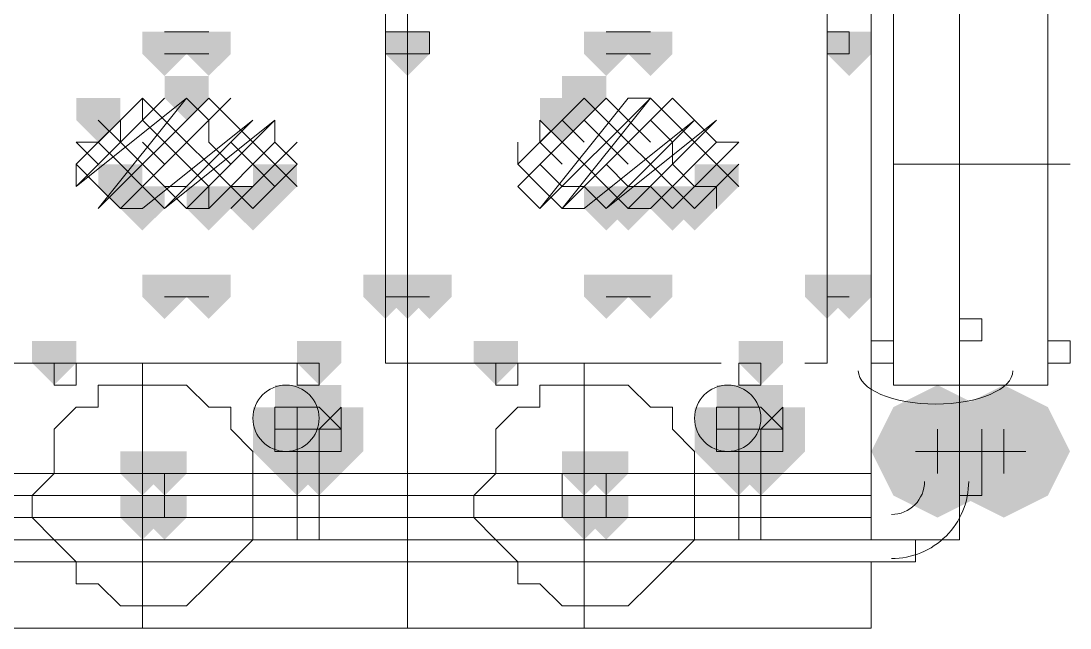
# Model space of a CAD drawing. Header units: millimetres. Extents: x 2315 to 4619, y 1334 to 1897.
# Drawn here: x 3738.51 to 3741.412, y 1525.449 to 1527.128 of the extents above; entities that cross this region are included whole.
import ezdxf

# ---------------------------------------------------------------- set-up
doc = ezdxf.new("R2010")
doc.units = ezdxf.units.MM
doc.linetypes.add('PDF_IMPORT', pattern=[1, 0.8, -0.2])
for name, color, linetype in [('PDF_3中心线层', 1, 'Continuous'), ('PDF_4虚线层', 2, 'Continuous'), ('PDF_5剖面线层', 2, 'Continuous'), ('PDF_剖面线层', 4, 'Continuous'), ('PDF_粗实线层', 7, 'Continuous'), ('PDF_细实线层', 7, 'Continuous')]:
    doc.layers.add(name, color=color, linetype=linetype)

msp = doc.modelspace()

# ---------------------------------------------------------------- hatches: boundary and pattern name
at = {"layer": 'PDF_3中心线层', "transparency": 33554559}
for points in [[(3739.5792, 1527.0979), (3739.5181, 1527.0979), (3739.5181, 1527.0368), (3739.5792, 1526.9757), (3739.6402, 1527.0368), (3739.6402, 1527.0979)], [(3739.5792, 1527.0979), (3739.5181, 1527.0979), (3739.5181, 1527.0368), (3739.5792, 1526.9757), (3739.6402, 1527.0368), (3739.6402, 1527.0979)], [(3739.5792, 1526.426), (3739.5181, 1526.426), (3739.5181, 1526.3649), (3739.5792, 1526.3038), (3739.6402, 1526.3649), (3739.6402, 1526.426)], [(3739.5792, 1526.426), (3739.5181, 1526.426), (3739.5181, 1526.3649), (3739.5792, 1526.3038), (3739.6402, 1526.3649), (3739.6402, 1526.426)], [(3739.5792, 1526.426), (3739.5181, 1526.426), (3739.5181, 1526.3649), (3739.5792, 1526.3038), (3739.6402, 1526.3649), (3739.6402, 1526.426)], [(3739.5792, 1526.426), (3739.5181, 1526.426), (3739.5181, 1526.3649), (3739.5792, 1526.3038), (3739.6402, 1526.3649), (3739.6402, 1526.426)], [(3740.8008, 1526.426), (3740.7397, 1526.426), (3740.7397, 1526.3649), (3740.8008, 1526.3038), (3740.8619, 1526.3649), (3740.8619, 1526.426)], [(3740.8008, 1526.426), (3740.7397, 1526.426), (3740.7397, 1526.3649), (3740.8008, 1526.3038), (3740.8619, 1526.3649), (3740.8619, 1526.426)], [(3738.6019, 1526.2428), (3738.5408, 1526.2428), (3738.5408, 1526.1817), (3738.6019, 1526.1206), (3738.6629, 1526.1817), (3738.6629, 1526.2428)], [(3738.6019, 1526.2428), (3738.5408, 1526.2428), (3738.5408, 1526.1817), (3738.6019, 1526.1206), (3738.6629, 1526.1817), (3738.6629, 1526.2428)], [(3738.6019, 1526.2428), (3738.5408, 1526.2428), (3738.5408, 1526.1817), (3738.6019, 1526.1206), (3738.6629, 1526.1817), (3738.6629, 1526.2428)], [(3738.6019, 1526.2428), (3738.5408, 1526.2428), (3738.5408, 1526.1817), (3738.6019, 1526.1206), (3738.6629, 1526.1817), (3738.6629, 1526.2428)], [(3739.3348, 1526.2428), (3739.2738, 1526.2428), (3739.2738, 1526.1817), (3739.3348, 1526.1206), (3739.3959, 1526.1817), (3739.3959, 1526.2428)], [(3739.3348, 1526.2428), (3739.2738, 1526.2428), (3739.2738, 1526.1817), (3739.3348, 1526.1206), (3739.3959, 1526.1817), (3739.3959, 1526.2428)], [(3739.8235, 1526.2428), (3739.7624, 1526.2428), (3739.7624, 1526.1817), (3739.8235, 1526.1206), (3739.8846, 1526.1817), (3739.8846, 1526.2428)], [(3739.8235, 1526.2428), (3739.7624, 1526.2428), (3739.7624, 1526.1817), (3739.8235, 1526.1206), (3739.8846, 1526.1817), (3739.8846, 1526.2428)], [(3739.8235, 1526.2428), (3739.7624, 1526.2428), (3739.7624, 1526.1817), (3739.8235, 1526.1206), (3739.8846, 1526.1817), (3739.8846, 1526.2428)], [(3739.8235, 1526.2428), (3739.7624, 1526.2428), (3739.7624, 1526.1817), (3739.8235, 1526.1206), (3739.8846, 1526.1817), (3739.8846, 1526.2428)], [(3740.5565, 1526.2428), (3740.4954, 1526.2428), (3740.4954, 1526.1817), (3740.5565, 1526.1206), (3740.6175, 1526.1817), (3740.6175, 1526.2428)], [(3740.5565, 1526.2428), (3740.4954, 1526.2428), (3740.4954, 1526.1817), (3740.5565, 1526.1206), (3740.6175, 1526.1817), (3740.6175, 1526.2428)], [(3740.4954, 1525.9984), (3740.4343, 1525.9984), (3740.4343, 1525.9374), (3740.4954, 1525.8763), (3740.5565, 1525.9374), (3740.5565, 1525.9984)]]:
    msp.add_hatch(color=256, dxfattribs=at).paths.add_polyline_path(points)
at = {"layer": 'PDF_4虚线层', "transparency": 33554559}
for points in [[(3739.2738, 1526.0595), (3739.2127, 1526.0595), (3739.2127, 1525.9984), (3739.2738, 1525.9374), (3739.3348, 1525.9984), (3739.3348, 1526.0595)], [(3740.4954, 1526.0595), (3740.4343, 1526.0595), (3740.4343, 1525.9984), (3740.4954, 1525.9374), (3740.5565, 1525.9984), (3740.5565, 1526.0595)]]:
    msp.add_hatch(color=256, dxfattribs=at).paths.add_polyline_path(points)
at = {"layer": 'PDF_5剖面线层', "transparency": 33554559}
for points in [[(3738.9684, 1526.9757), (3738.9073, 1526.9757), (3738.9073, 1526.9147), (3738.9684, 1526.8536), (3739.0294, 1526.9147), (3739.0294, 1526.9757)], [(3740.0678, 1526.9757), (3740.0067, 1526.9757), (3740.0067, 1526.9147), (3740.0678, 1526.8536), (3740.1289, 1526.9147), (3740.1289, 1526.9757)], [(3738.724, 1526.9147), (3738.6629, 1526.9147), (3738.6629, 1526.8536), (3738.724, 1526.7925), (3738.7851, 1526.8536), (3738.7851, 1526.9147)], [(3740.0067, 1526.9147), (3739.9457, 1526.9147), (3739.9457, 1526.8536), (3740.0067, 1526.7925), (3740.0678, 1526.8536), (3740.0678, 1526.9147)], [(3738.7851, 1526.7314), (3738.724, 1526.7314), (3738.724, 1526.6703), (3738.7851, 1526.6092), (3738.8462, 1526.6703), (3738.8462, 1526.7314)], [(3739.2127, 1526.7314), (3739.1516, 1526.7314), (3739.1516, 1526.6703), (3739.2127, 1526.6092), (3739.2738, 1526.6703), (3739.2738, 1526.7314)], [(3740.4343, 1526.7314), (3740.3732, 1526.7314), (3740.3732, 1526.6703), (3740.4343, 1526.6092), (3740.4954, 1526.6703), (3740.4954, 1526.7314)], [(3738.8462, 1526.6703), (3738.7851, 1526.6703), (3738.7851, 1526.6092), (3738.8462, 1526.5482), (3738.9073, 1526.6092), (3738.9073, 1526.6703)], [(3739.0294, 1526.6703), (3738.9684, 1526.6703), (3738.9684, 1526.6092), (3739.0294, 1526.5482), (3739.0905, 1526.6092), (3739.0905, 1526.6703)], [(3739.1516, 1526.6703), (3739.0905, 1526.6703), (3739.0905, 1526.6092), (3739.1516, 1526.5482), (3739.2127, 1526.6092), (3739.2127, 1526.6703)], [(3740.1289, 1526.6703), (3740.0678, 1526.6703), (3740.0678, 1526.6092), (3740.1289, 1526.5482), (3740.19, 1526.6092), (3740.19, 1526.6703)], [(3740.19, 1526.6703), (3740.1289, 1526.6703), (3740.1289, 1526.6092), (3740.19, 1526.5482), (3740.2511, 1526.6092), (3740.2511, 1526.6703)], [(3740.3121, 1526.6703), (3740.2511, 1526.6703), (3740.2511, 1526.6092), (3740.3121, 1526.5482), (3740.3732, 1526.6092), (3740.3732, 1526.6703)], [(3740.3732, 1526.6703), (3740.3121, 1526.6703), (3740.3121, 1526.6092), (3740.3732, 1526.5482), (3740.4343, 1526.6092), (3740.4343, 1526.6703)]]:
    msp.add_hatch(color=256, dxfattribs=at).paths.add_polyline_path(points)
at = {"layer": 'PDF_粗实线层', "transparency": 33554559}
for points in [[(3741.0451, 1526.1206), (3740.923, 1526.0595), (3740.8619, 1525.9374), (3740.923, 1525.8152), (3741.0451, 1525.7541), (3741.1673, 1525.8152), (3741.2284, 1525.9374), (3741.1673, 1526.0595)], [(3741.0451, 1526.1206), (3740.923, 1526.0595), (3740.8619, 1525.9374), (3740.923, 1525.8152), (3741.0451, 1525.7541), (3741.1673, 1525.8152), (3741.2284, 1525.9374), (3741.1673, 1526.0595)], [(3741.2284, 1526.1206), (3741.1062, 1526.0595), (3741.0451, 1525.9374), (3741.1062, 1525.8152), (3741.2284, 1525.7541), (3741.3505, 1525.8152), (3741.4116, 1525.9374), (3741.3505, 1526.0595)], [(3741.2284, 1526.1206), (3741.1062, 1526.0595), (3741.0451, 1525.9374), (3741.1062, 1525.8152), (3741.2284, 1525.7541), (3741.3505, 1525.8152), (3741.4116, 1525.9374), (3741.3505, 1526.0595)]]:
    msp.add_hatch(color=256, dxfattribs=at).paths.add_polyline_path(points)
at = {"layer": 'PDF_细实线层', "transparency": 33554559}
for points in [[(3738.9073, 1527.0979), (3738.8462, 1527.0979), (3738.8462, 1527.0368), (3738.9073, 1526.9757), (3738.9684, 1527.0368), (3738.9684, 1527.0979)], [(3739.0294, 1527.0979), (3738.9684, 1527.0979), (3738.9684, 1527.0368), (3739.0294, 1526.9757), (3739.0905, 1527.0368), (3739.0905, 1527.0979)], [(3739.5792, 1527.0979), (3739.5181, 1527.0979), (3739.5181, 1527.0368), (3739.5792, 1526.9757), (3739.6402, 1527.0368), (3739.6402, 1527.0979)], [(3740.1289, 1527.0979), (3740.0678, 1527.0979), (3740.0678, 1527.0368), (3740.1289, 1526.9757), (3740.19, 1527.0368), (3740.19, 1527.0979)], [(3740.2511, 1527.0979), (3740.19, 1527.0979), (3740.19, 1527.0368), (3740.2511, 1526.9757), (3740.3121, 1527.0368), (3740.3121, 1527.0979)], [(3740.8008, 1527.0979), (3740.7397, 1527.0979), (3740.7397, 1527.0368), (3740.8008, 1526.9757), (3740.8619, 1527.0368), (3740.8619, 1527.0979)], [(3740.8008, 1527.0979), (3740.7397, 1527.0979), (3740.7397, 1527.0368), (3740.8008, 1526.9757), (3740.8619, 1527.0368), (3740.8619, 1527.0979)], [(3738.9073, 1526.426), (3738.8462, 1526.426), (3738.8462, 1526.3649), (3738.9073, 1526.3038), (3738.9684, 1526.3649), (3738.9684, 1526.426)], [(3739.0294, 1526.426), (3738.9684, 1526.426), (3738.9684, 1526.3649), (3739.0294, 1526.3038), (3739.0905, 1526.3649), (3739.0905, 1526.426)], [(3739.5181, 1526.426), (3739.457, 1526.426), (3739.457, 1526.3649), (3739.5181, 1526.3038), (3739.5792, 1526.3649), (3739.5792, 1526.426)], [(3739.5181, 1526.426), (3739.457, 1526.426), (3739.457, 1526.3649), (3739.5181, 1526.3038), (3739.5792, 1526.3649), (3739.5792, 1526.426)], [(3739.5792, 1526.426), (3739.5181, 1526.426), (3739.5181, 1526.3649), (3739.5792, 1526.3038), (3739.6402, 1526.3649), (3739.6402, 1526.426)], [(3739.6402, 1526.426), (3739.5792, 1526.426), (3739.5792, 1526.3649), (3739.6402, 1526.3038), (3739.7013, 1526.3649), (3739.7013, 1526.426)], [(3739.6402, 1526.426), (3739.5792, 1526.426), (3739.5792, 1526.3649), (3739.6402, 1526.3038), (3739.7013, 1526.3649), (3739.7013, 1526.426)], [(3740.1289, 1526.426), (3740.0678, 1526.426), (3740.0678, 1526.3649), (3740.1289, 1526.3038), (3740.19, 1526.3649), (3740.19, 1526.426)], [(3740.2511, 1526.426), (3740.19, 1526.426), (3740.19, 1526.3649), (3740.2511, 1526.3038), (3740.3121, 1526.3649), (3740.3121, 1526.426)], [(3740.7397, 1526.426), (3740.6786, 1526.426), (3740.6786, 1526.3649), (3740.7397, 1526.3038), (3740.8008, 1526.3649), (3740.8008, 1526.426)], [(3740.8008, 1526.426), (3740.7397, 1526.426), (3740.7397, 1526.3649), (3740.8008, 1526.3038), (3740.8619, 1526.3649), (3740.8619, 1526.426)], [(3740.8008, 1526.426), (3740.7397, 1526.426), (3740.7397, 1526.3649), (3740.8008, 1526.3038), (3740.8619, 1526.3649), (3740.8619, 1526.426)], [(3738.6019, 1526.2428), (3738.5408, 1526.2428), (3738.5408, 1526.1817), (3738.6019, 1526.1206), (3738.6629, 1526.1817), (3738.6629, 1526.2428)], [(3739.3348, 1526.2428), (3739.2738, 1526.2428), (3739.2738, 1526.1817), (3739.3348, 1526.1206), (3739.3959, 1526.1817), (3739.3959, 1526.2428)], [(3739.8235, 1526.2428), (3739.7624, 1526.2428), (3739.7624, 1526.1817), (3739.8235, 1526.1206), (3739.8846, 1526.1817), (3739.8846, 1526.2428)], [(3740.5565, 1526.2428), (3740.4954, 1526.2428), (3740.4954, 1526.1817), (3740.5565, 1526.1206), (3740.6175, 1526.1817), (3740.6175, 1526.2428)], [(3739.2738, 1526.1206), (3739.2127, 1526.1206), (3739.2127, 1526.0595), (3739.2738, 1525.9984), (3739.3348, 1526.0595), (3739.3348, 1526.1206)], [(3739.2738, 1526.1206), (3739.2127, 1526.1206), (3739.2127, 1526.0595), (3739.2738, 1525.9984), (3739.3348, 1526.0595), (3739.3348, 1526.1206)], [(3739.2738, 1526.1206), (3739.2127, 1526.1206), (3739.2127, 1526.0595), (3739.2738, 1525.9984), (3739.3348, 1526.0595), (3739.3348, 1526.1206)], [(3739.2738, 1526.1206), (3739.2127, 1526.1206), (3739.2127, 1526.0595), (3739.2738, 1525.9984), (3739.3348, 1526.0595), (3739.3348, 1526.1206)], [(3739.3348, 1526.1206), (3739.2738, 1526.1206), (3739.2738, 1526.0595), (3739.3348, 1525.9984), (3739.3959, 1526.0595), (3739.3959, 1526.1206)], [(3740.4954, 1526.1206), (3740.4343, 1526.1206), (3740.4343, 1526.0595), (3740.4954, 1525.9984), (3740.5565, 1526.0595), (3740.5565, 1526.1206)], [(3740.4954, 1526.1206), (3740.4343, 1526.1206), (3740.4343, 1526.0595), (3740.4954, 1525.9984), (3740.5565, 1526.0595), (3740.5565, 1526.1206)], [(3740.4954, 1526.1206), (3740.4343, 1526.1206), (3740.4343, 1526.0595), (3740.4954, 1525.9984), (3740.5565, 1526.0595), (3740.5565, 1526.1206)], [(3740.4954, 1526.1206), (3740.4343, 1526.1206), (3740.4343, 1526.0595), (3740.4954, 1525.9984), (3740.5565, 1526.0595), (3740.5565, 1526.1206)], [(3740.5565, 1526.1206), (3740.4954, 1526.1206), (3740.4954, 1526.0595), (3740.5565, 1525.9984), (3740.6175, 1526.0595), (3740.6175, 1526.1206)], [(3739.2127, 1526.0595), (3739.1516, 1526.0595), (3739.1516, 1525.9984), (3739.2127, 1525.9374), (3739.2738, 1525.9984), (3739.2738, 1526.0595)], [(3739.2127, 1526.0595), (3739.1516, 1526.0595), (3739.1516, 1525.9984), (3739.2127, 1525.9374), (3739.2738, 1525.9984), (3739.2738, 1526.0595)], [(3739.2127, 1526.0595), (3739.1516, 1526.0595), (3739.1516, 1525.9984), (3739.2127, 1525.9374), (3739.2738, 1525.9984), (3739.2738, 1526.0595)], [(3739.2127, 1526.0595), (3739.1516, 1526.0595), (3739.1516, 1525.9984), (3739.2127, 1525.9374), (3739.2738, 1525.9984), (3739.2738, 1526.0595)], [(3739.2127, 1526.0595), (3739.1516, 1526.0595), (3739.1516, 1525.9984), (3739.2127, 1525.9374), (3739.2738, 1525.9984), (3739.2738, 1526.0595)], [(3739.2738, 1526.0595), (3739.2127, 1526.0595), (3739.2127, 1525.9984), (3739.2738, 1525.9374), (3739.3348, 1525.9984), (3739.3348, 1526.0595)], [(3739.2738, 1526.0595), (3739.2127, 1526.0595), (3739.2127, 1525.9984), (3739.2738, 1525.9374), (3739.3348, 1525.9984), (3739.3348, 1526.0595)], [(3739.2738, 1526.0595), (3739.2127, 1526.0595), (3739.2127, 1525.9984), (3739.2738, 1525.9374), (3739.3348, 1525.9984), (3739.3348, 1526.0595)], [(3739.2738, 1526.0595), (3739.2127, 1526.0595), (3739.2127, 1525.9984), (3739.2738, 1525.9374), (3739.3348, 1525.9984), (3739.3348, 1526.0595)], [(3739.3348, 1526.0595), (3739.2738, 1526.0595), (3739.2738, 1525.9984), (3739.3348, 1525.9374), (3739.3959, 1525.9984), (3739.3959, 1526.0595)], [(3739.3348, 1526.0595), (3739.2738, 1526.0595), (3739.2738, 1525.9984), (3739.3348, 1525.9374), (3739.3959, 1525.9984), (3739.3959, 1526.0595)], [(3739.3959, 1526.0595), (3739.3348, 1526.0595), (3739.3348, 1525.9984), (3739.3959, 1525.9374), (3739.457, 1525.9984), (3739.457, 1526.0595)], [(3739.3959, 1526.0595), (3739.3348, 1526.0595), (3739.3348, 1525.9984), (3739.3959, 1525.9374), (3739.457, 1525.9984), (3739.457, 1526.0595)], [(3739.3959, 1526.0595), (3739.3348, 1526.0595), (3739.3348, 1525.9984), (3739.3959, 1525.9374), (3739.457, 1525.9984), (3739.457, 1526.0595)], [(3740.4343, 1526.0595), (3740.3732, 1526.0595), (3740.3732, 1525.9984), (3740.4343, 1525.9374), (3740.4954, 1525.9984), (3740.4954, 1526.0595)], [(3740.4343, 1526.0595), (3740.3732, 1526.0595), (3740.3732, 1525.9984), (3740.4343, 1525.9374), (3740.4954, 1525.9984), (3740.4954, 1526.0595)], [(3740.4343, 1526.0595), (3740.3732, 1526.0595), (3740.3732, 1525.9984), (3740.4343, 1525.9374), (3740.4954, 1525.9984), (3740.4954, 1526.0595)], [(3740.4343, 1526.0595), (3740.3732, 1526.0595), (3740.3732, 1525.9984), (3740.4343, 1525.9374), (3740.4954, 1525.9984), (3740.4954, 1526.0595)], [(3740.4343, 1526.0595), (3740.3732, 1526.0595), (3740.3732, 1525.9984), (3740.4343, 1525.9374), (3740.4954, 1525.9984), (3740.4954, 1526.0595)], [(3740.4954, 1526.0595), (3740.4343, 1526.0595), (3740.4343, 1525.9984), (3740.4954, 1525.9374), (3740.5565, 1525.9984), (3740.5565, 1526.0595)], [(3740.4954, 1526.0595), (3740.4343, 1526.0595), (3740.4343, 1525.9984), (3740.4954, 1525.9374), (3740.5565, 1525.9984), (3740.5565, 1526.0595)], [(3740.4954, 1526.0595), (3740.4343, 1526.0595), (3740.4343, 1525.9984), (3740.4954, 1525.9374), (3740.5565, 1525.9984), (3740.5565, 1526.0595)], [(3740.4954, 1526.0595), (3740.4343, 1526.0595), (3740.4343, 1525.9984), (3740.4954, 1525.9374), (3740.5565, 1525.9984), (3740.5565, 1526.0595)], [(3740.5565, 1526.0595), (3740.4954, 1526.0595), (3740.4954, 1525.9984), (3740.5565, 1525.9374), (3740.6175, 1525.9984), (3740.6175, 1526.0595)], [(3740.5565, 1526.0595), (3740.4954, 1526.0595), (3740.4954, 1525.9984), (3740.5565, 1525.9374), (3740.6175, 1525.9984), (3740.6175, 1526.0595)], [(3740.6175, 1526.0595), (3740.5565, 1526.0595), (3740.5565, 1525.9984), (3740.6175, 1525.9374), (3740.6786, 1525.9984), (3740.6786, 1526.0595)], [(3740.6175, 1526.0595), (3740.5565, 1526.0595), (3740.5565, 1525.9984), (3740.6175, 1525.9374), (3740.6786, 1525.9984), (3740.6786, 1526.0595)], [(3740.6175, 1526.0595), (3740.5565, 1526.0595), (3740.5565, 1525.9984), (3740.6175, 1525.9374), (3740.6786, 1525.9984), (3740.6786, 1526.0595)], [(3739.2127, 1525.9984), (3739.1516, 1525.9984), (3739.1516, 1525.9374), (3739.2127, 1525.8763), (3739.2738, 1525.9374), (3739.2738, 1525.9984)], [(3739.2127, 1525.9984), (3739.1516, 1525.9984), (3739.1516, 1525.9374), (3739.2127, 1525.8763), (3739.2738, 1525.9374), (3739.2738, 1525.9984)], [(3739.2127, 1525.9984), (3739.1516, 1525.9984), (3739.1516, 1525.9374), (3739.2127, 1525.8763), (3739.2738, 1525.9374), (3739.2738, 1525.9984)], [(3739.2127, 1525.9984), (3739.1516, 1525.9984), (3739.1516, 1525.9374), (3739.2127, 1525.8763), (3739.2738, 1525.9374), (3739.2738, 1525.9984)], [(3739.2127, 1525.9984), (3739.1516, 1525.9984), (3739.1516, 1525.9374), (3739.2127, 1525.8763), (3739.2738, 1525.9374), (3739.2738, 1525.9984)], [(3739.2127, 1525.9984), (3739.1516, 1525.9984), (3739.1516, 1525.9374), (3739.2127, 1525.8763), (3739.2738, 1525.9374), (3739.2738, 1525.9984)], [(3739.2127, 1525.9984), (3739.1516, 1525.9984), (3739.1516, 1525.9374), (3739.2127, 1525.8763), (3739.2738, 1525.9374), (3739.2738, 1525.9984)], [(3739.2738, 1525.9984), (3739.2127, 1525.9984), (3739.2127, 1525.9374), (3739.2738, 1525.8763), (3739.3348, 1525.9374), (3739.3348, 1525.9984)], [(3739.2738, 1525.9984), (3739.2127, 1525.9984), (3739.2127, 1525.9374), (3739.2738, 1525.8763), (3739.3348, 1525.9374), (3739.3348, 1525.9984)], [(3739.2738, 1525.9984), (3739.2127, 1525.9984), (3739.2127, 1525.9374), (3739.2738, 1525.8763), (3739.3348, 1525.9374), (3739.3348, 1525.9984)], [(3739.3348, 1525.9984), (3739.2738, 1525.9984), (3739.2738, 1525.9374), (3739.3348, 1525.8763), (3739.3959, 1525.9374), (3739.3959, 1525.9984)], [(3739.3348, 1525.9984), (3739.2738, 1525.9984), (3739.2738, 1525.9374), (3739.3348, 1525.8763), (3739.3959, 1525.9374), (3739.3959, 1525.9984)], [(3739.3959, 1525.9984), (3739.3348, 1525.9984), (3739.3348, 1525.9374), (3739.3959, 1525.8763), (3739.457, 1525.9374), (3739.457, 1525.9984)], [(3739.3959, 1525.9984), (3739.3348, 1525.9984), (3739.3348, 1525.9374), (3739.3959, 1525.8763), (3739.457, 1525.9374), (3739.457, 1525.9984)], [(3739.3959, 1525.9984), (3739.3348, 1525.9984), (3739.3348, 1525.9374), (3739.3959, 1525.8763), (3739.457, 1525.9374), (3739.457, 1525.9984)], [(3739.3959, 1525.9984), (3739.3348, 1525.9984), (3739.3348, 1525.9374), (3739.3959, 1525.8763), (3739.457, 1525.9374), (3739.457, 1525.9984)], [(3740.4343, 1525.9984), (3740.3732, 1525.9984), (3740.3732, 1525.9374), (3740.4343, 1525.8763), (3740.4954, 1525.9374), (3740.4954, 1525.9984)], [(3740.4343, 1525.9984), (3740.3732, 1525.9984), (3740.3732, 1525.9374), (3740.4343, 1525.8763), (3740.4954, 1525.9374), (3740.4954, 1525.9984)], [(3740.4343, 1525.9984), (3740.3732, 1525.9984), (3740.3732, 1525.9374), (3740.4343, 1525.8763), (3740.4954, 1525.9374), (3740.4954, 1525.9984)], [(3740.4343, 1525.9984), (3740.3732, 1525.9984), (3740.3732, 1525.9374), (3740.4343, 1525.8763), (3740.4954, 1525.9374), (3740.4954, 1525.9984)], [(3740.4343, 1525.9984), (3740.3732, 1525.9984), (3740.3732, 1525.9374), (3740.4343, 1525.8763), (3740.4954, 1525.9374), (3740.4954, 1525.9984)], [(3740.4343, 1525.9984), (3740.3732, 1525.9984), (3740.3732, 1525.9374), (3740.4343, 1525.8763), (3740.4954, 1525.9374), (3740.4954, 1525.9984)], [(3740.4343, 1525.9984), (3740.3732, 1525.9984), (3740.3732, 1525.9374), (3740.4343, 1525.8763), (3740.4954, 1525.9374), (3740.4954, 1525.9984)], [(3740.4954, 1525.9984), (3740.4343, 1525.9984), (3740.4343, 1525.9374), (3740.4954, 1525.8763), (3740.5565, 1525.9374), (3740.5565, 1525.9984)], [(3740.4954, 1525.9984), (3740.4343, 1525.9984), (3740.4343, 1525.9374), (3740.4954, 1525.8763), (3740.5565, 1525.9374), (3740.5565, 1525.9984)], [(3740.4954, 1525.9984), (3740.4343, 1525.9984), (3740.4343, 1525.9374), (3740.4954, 1525.8763), (3740.5565, 1525.9374), (3740.5565, 1525.9984)], [(3740.5565, 1525.9984), (3740.4954, 1525.9984), (3740.4954, 1525.9374), (3740.5565, 1525.8763), (3740.6175, 1525.9374), (3740.6175, 1525.9984)], [(3740.5565, 1525.9984), (3740.4954, 1525.9984), (3740.4954, 1525.9374), (3740.5565, 1525.8763), (3740.6175, 1525.9374), (3740.6175, 1525.9984)], [(3740.6175, 1525.9984), (3740.5565, 1525.9984), (3740.5565, 1525.9374), (3740.6175, 1525.8763), (3740.6786, 1525.9374), (3740.6786, 1525.9984)], [(3740.6175, 1525.9984), (3740.5565, 1525.9984), (3740.5565, 1525.9374), (3740.6175, 1525.8763), (3740.6786, 1525.9374), (3740.6786, 1525.9984)], [(3740.6175, 1525.9984), (3740.5565, 1525.9984), (3740.5565, 1525.9374), (3740.6175, 1525.8763), (3740.6786, 1525.9374), (3740.6786, 1525.9984)], [(3740.6175, 1525.9984), (3740.5565, 1525.9984), (3740.5565, 1525.9374), (3740.6175, 1525.8763), (3740.6786, 1525.9374), (3740.6786, 1525.9984)], [(3740.984, 1525.9984), (3740.923, 1525.9984), (3740.923, 1525.9374), (3740.984, 1525.8763), (3741.0451, 1525.9374), (3741.0451, 1525.9984)], [(3740.984, 1525.9984), (3740.923, 1525.9984), (3740.923, 1525.9374), (3740.984, 1525.8763), (3741.0451, 1525.9374), (3741.0451, 1525.9984)], [(3741.2894, 1525.9984), (3741.2284, 1525.9984), (3741.2284, 1525.9374), (3741.2894, 1525.8763), (3741.3505, 1525.9374), (3741.3505, 1525.9984)], [(3741.2894, 1525.9984), (3741.2284, 1525.9984), (3741.2284, 1525.9374), (3741.2894, 1525.8763), (3741.3505, 1525.9374), (3741.3505, 1525.9984)], [(3738.8462, 1525.9374), (3738.7851, 1525.9374), (3738.7851, 1525.8763), (3738.8462, 1525.8152), (3738.9073, 1525.8763), (3738.9073, 1525.9374)], [(3738.9073, 1525.9374), (3738.8462, 1525.9374), (3738.8462, 1525.8763), (3738.9073, 1525.8152), (3738.9684, 1525.8763), (3738.9684, 1525.9374)], [(3739.2738, 1525.9374), (3739.2127, 1525.9374), (3739.2127, 1525.8763), (3739.2738, 1525.8152), (3739.3348, 1525.8763), (3739.3348, 1525.9374)], [(3739.2738, 1525.9374), (3739.2127, 1525.9374), (3739.2127, 1525.8763), (3739.2738, 1525.8152), (3739.3348, 1525.8763), (3739.3348, 1525.9374)], [(3739.2738, 1525.9374), (3739.2127, 1525.9374), (3739.2127, 1525.8763), (3739.2738, 1525.8152), (3739.3348, 1525.8763), (3739.3348, 1525.9374)], [(3739.3348, 1525.9374), (3739.2738, 1525.9374), (3739.2738, 1525.8763), (3739.3348, 1525.8152), (3739.3959, 1525.8763), (3739.3959, 1525.9374)], [(3740.0678, 1525.9374), (3740.0067, 1525.9374), (3740.0067, 1525.8763), (3740.0678, 1525.8152), (3740.1289, 1525.8763), (3740.1289, 1525.9374)], [(3740.1289, 1525.9374), (3740.0678, 1525.9374), (3740.0678, 1525.8763), (3740.1289, 1525.8152), (3740.19, 1525.8763), (3740.19, 1525.9374)], [(3740.4954, 1525.9374), (3740.4343, 1525.9374), (3740.4343, 1525.8763), (3740.4954, 1525.8152), (3740.5565, 1525.8763), (3740.5565, 1525.9374)], [(3740.4954, 1525.9374), (3740.4343, 1525.9374), (3740.4343, 1525.8763), (3740.4954, 1525.8152), (3740.5565, 1525.8763), (3740.5565, 1525.9374)], [(3740.4954, 1525.9374), (3740.4343, 1525.9374), (3740.4343, 1525.8763), (3740.4954, 1525.8152), (3740.5565, 1525.8763), (3740.5565, 1525.9374)], [(3740.5565, 1525.9374), (3740.4954, 1525.9374), (3740.4954, 1525.8763), (3740.5565, 1525.8152), (3740.6175, 1525.8763), (3740.6175, 1525.9374)], [(3738.8462, 1525.8152), (3738.7851, 1525.8152), (3738.7851, 1525.7541), (3738.8462, 1525.693), (3738.9073, 1525.7541), (3738.9073, 1525.8152)], [(3738.9073, 1525.8152), (3738.8462, 1525.8152), (3738.8462, 1525.7541), (3738.9073, 1525.693), (3738.9684, 1525.7541), (3738.9684, 1525.8152)], [(3740.0678, 1525.8152), (3740.0067, 1525.8152), (3740.0067, 1525.7541), (3740.0678, 1525.693), (3740.1289, 1525.7541), (3740.1289, 1525.8152)], [(3740.1289, 1525.8152), (3740.0678, 1525.8152), (3740.0678, 1525.7541), (3740.1289, 1525.693), (3740.19, 1525.7541), (3740.19, 1525.8152)]]:
    msp.add_hatch(color=256, dxfattribs=at).paths.add_polyline_path(points)

# ---------------------------------------------------------------- linework, layer by layer
at = {"layer": 'PDF_3中心线层', "lineweight": 18}
for points in [[(3741.1062, 1527.4033), (3741.1062, 1525.8763)], [(3740.923, 1526.7314), (3741.4116, 1526.7314)], [(3741.1673, 1526.3038), (3741.1062, 1526.3038)], [(3738.8462, 1526.1817), (3738.8462, 1525.4487)], [(3740.0678, 1526.1817), (3740.0678, 1525.4487)], [(3739.2738, 1526.0595), (3739.2738, 1525.693)], [(3740.4954, 1526.0595), (3740.4954, 1525.693)], [(3739.3959, 1525.9984), (3739.2127, 1525.9984)], [(3740.6175, 1525.9984), (3740.4343, 1525.9984)], [(3741.0451, 1525.8763), (3741.0451, 1525.9984)], [(3741.2284, 1525.8763), (3741.2284, 1525.9984)], [(3739.3348, 1525.9374), (3739.2738, 1525.9374)], [(3741.1062, 1525.9374), (3741.1062, 1525.8152), (3741.1062, 1525.9374)], [(3732.9213, 1525.693), (3740.984, 1525.693), (3741.0451, 1525.693), (3741.1062, 1525.693), (3741.1062, 1525.7541), (3741.1062, 1525.8152)], [(3738.5408, 1525.8152), (3739.2127, 1525.8152)], [(3739.7624, 1525.8152), (3740.4343, 1525.8152)]]:
    msp.add_lwpolyline(points, dxfattribs=at)
for points in [[(3739.5792, 1527.0979), (3739.5792, 1527.0368)], [(3740.8008, 1527.0979), (3740.8008, 1527.0368), (3740.7397, 1527.0368), (3740.8008, 1527.0368)], [(3740.8008, 1527.0979), (3740.8008, 1527.0368), (3740.7397, 1527.0368), (3740.8008, 1527.0368)], [(3740.8008, 1526.3649), (3740.7397, 1526.3649)], [(3739.2738, 1526.1817), (3739.3348, 1526.1817)], [(3740.4954, 1526.1817), (3740.5565, 1526.1817)], [(3739.2738, 1526.0595), (3739.2127, 1526.0595), (3739.2127, 1525.9984), (3739.2127, 1525.9374), (3739.2738, 1525.9374), (3739.2738, 1525.8763), (3739.3348, 1525.8763), (3739.3348, 1525.9374), (3739.3959, 1525.9374), (3739.3959, 1525.9984), (3739.3348, 1526.0595)], [(3740.4954, 1526.0595), (3740.4343, 1526.0595), (3740.4343, 1525.9984), (3740.4343, 1525.9374), (3740.4954, 1525.9374), (3740.4954, 1525.8763), (3740.5565, 1525.8763), (3740.5565, 1525.9374), (3740.6175, 1525.9374), (3740.6175, 1525.9984), (3740.5565, 1526.0595)], [(3738.8462, 1525.8763), (3738.9073, 1525.8763), (3738.9073, 1525.7541), (3738.8462, 1525.7541)], [(3740.0678, 1525.8763), (3740.1289, 1525.8763), (3740.1289, 1525.7541), (3740.0678, 1525.7541)]]:
    msp.add_lwpolyline(points, close=True, dxfattribs=at)
at = {"layer": 'PDF_4虚线层', "lineweight": 18}
for points in [[(3739.5792, 1528.4417), (3739.5792, 1525.4487)], [(3732.1884, 1525.8763), (3740.8619, 1525.8763)], [(3732.1884, 1525.8152), (3740.8619, 1525.8152)]]:
    msp.add_lwpolyline(points, dxfattribs=at)
for points in [[(3738.8462, 1526.1206), (3738.7851, 1526.1206), (3738.724, 1526.1206), (3738.724, 1526.0595), (3738.6629, 1526.0595), (3738.6019, 1525.9984), (3738.6019, 1525.9374), (3738.6019, 1525.8763), (3738.5408, 1525.8152), (3738.5408, 1525.7541), (3738.6019, 1525.693), (3738.6629, 1525.6319), (3738.6629, 1525.5709), (3738.724, 1525.5709), (3738.7851, 1525.5098), (3738.8462, 1525.5098), (3738.9073, 1525.5098), (3738.9684, 1525.5098), (3739.0294, 1525.5709), (3739.0905, 1525.6319), (3739.1516, 1525.693), (3739.1516, 1525.7541), (3739.1516, 1525.8152), (3739.1516, 1525.8763), (3739.1516, 1525.9374), (3739.0905, 1525.9984), (3739.0905, 1526.0595), (3739.0294, 1526.0595), (3738.9684, 1526.1206), (3738.9073, 1526.1206)], [(3740.0678, 1526.1206), (3740.0067, 1526.1206), (3739.9457, 1526.1206), (3739.9457, 1526.0595), (3739.8846, 1526.0595), (3739.8235, 1525.9984), (3739.8235, 1525.9374), (3739.8235, 1525.8763), (3739.7624, 1525.8152), (3739.7624, 1525.7541), (3739.8235, 1525.693), (3739.8846, 1525.6319), (3739.8846, 1525.5709), (3739.9457, 1525.5709), (3740.0067, 1525.5098), (3740.0678, 1525.5098), (3740.1289, 1525.5098), (3740.19, 1525.5098), (3740.2511, 1525.5709), (3740.3121, 1525.6319), (3740.3732, 1525.693), (3740.3732, 1525.7541), (3740.3732, 1525.8152), (3740.3732, 1525.8763), (3740.3732, 1525.9374), (3740.3121, 1525.9984), (3740.3121, 1526.0595), (3740.2511, 1526.0595), (3740.19, 1526.1206), (3740.1289, 1526.1206)]]:
    msp.add_lwpolyline(points, close=True, dxfattribs=at)
at = {"layer": 'PDF_5剖面线层', "lineweight": 13}
for points in [[(3738.724, 1526.8536), (3738.7851, 1526.7925), (3738.7851, 1526.8536), (3738.6629, 1526.7314), (3738.8462, 1526.9147), (3738.8462, 1526.8536), (3738.9073, 1526.7925), (3738.9684, 1526.7314), (3739.0294, 1526.6703), (3739.0294, 1526.6092)], [(3738.9073, 1526.9147), (3738.6629, 1526.6703), (3738.9684, 1526.9147), (3738.724, 1526.6092), (3739.0294, 1526.9147), (3739.0905, 1526.8536), (3739.1516, 1526.7925), (3739.2127, 1526.7314), (3739.2738, 1526.6703)], [(3738.7851, 1526.6092), (3739.0905, 1526.9147), (3738.7851, 1526.6092)], [(3739.0905, 1526.6703), (3739.0294, 1526.7314), (3738.9684, 1526.7925), (3738.9073, 1526.8536), (3738.8462, 1526.9147)], [(3739.0905, 1526.7314), (3739.0294, 1526.7925), (3739.0294, 1526.8536), (3738.9684, 1526.9147)], [(3740.0678, 1526.7925), (3740.0067, 1526.8536), (3739.8846, 1526.7314), (3740.0678, 1526.9147), (3740.1289, 1526.8536), (3740.19, 1526.7925), (3740.2511, 1526.7314)], [(3739.8846, 1526.6703), (3740.1289, 1526.9147), (3739.8846, 1526.6703)], [(3740.4954, 1526.6703), (3740.4343, 1526.7314), (3740.3732, 1526.7925), (3740.3121, 1526.8536), (3740.2511, 1526.9147), (3740.19, 1526.9147), (3739.9457, 1526.6092), (3740.2511, 1526.9147), (3740.0067, 1526.6092), (3740.3121, 1526.9147), (3740.3732, 1526.8536), (3740.4343, 1526.7925), (3740.4954, 1526.7925), (3740.3121, 1526.6092), (3740.2511, 1526.6703), (3740.19, 1526.6703), (3740.1289, 1526.7314)], [(3740.2511, 1526.7925), (3740.19, 1526.8536), (3740.1289, 1526.9147)], [(3738.6629, 1526.6703), (3738.6629, 1526.7314), (3738.724, 1526.6703), (3738.7851, 1526.6092), (3738.8462, 1526.6092), (3739.1516, 1526.8536), (3738.9073, 1526.6092), (3739.2127, 1526.8536), (3738.9684, 1526.6092), (3738.9073, 1526.6703), (3738.8462, 1526.7314), (3738.7851, 1526.7925)], [(3738.9684, 1526.7925), (3738.9073, 1526.8536)], [(3739.1516, 1526.7925), (3739.0905, 1526.8536)], [(3739.2127, 1526.7925), (3739.2127, 1526.8536)], [(3739.8846, 1526.7925), (3739.8846, 1526.7314), (3739.9457, 1526.6703), (3740.0067, 1526.6092), (3740.0678, 1526.6092), (3740.3732, 1526.8536), (3740.1289, 1526.6092), (3740.4343, 1526.8536), (3740.19, 1526.6092), (3740.2511, 1526.6092), (3740.4343, 1526.7925)], [(3740.0067, 1526.7314), (3739.9457, 1526.7925), (3739.9457, 1526.8536), (3740.0067, 1526.7925), (3740.0678, 1526.7314)], [(3740.19, 1526.7314), (3740.1289, 1526.7925), (3740.0678, 1526.8536)], [(3740.4343, 1526.6092), (3740.4343, 1526.6703), (3740.3732, 1526.6703), (3740.3121, 1526.7314), (3740.3121, 1526.7925), (3740.2511, 1526.8536)], [(3738.724, 1526.7314), (3738.6629, 1526.7925), (3738.724, 1526.7925), (3738.7851, 1526.7314), (3738.8462, 1526.6703), (3738.9073, 1526.6092)], [(3738.9073, 1526.7314), (3738.8462, 1526.7925)], [(3738.9684, 1526.6092), (3739.0294, 1526.6092), (3739.2127, 1526.7925), (3739.2738, 1526.7314), (3739.1516, 1526.6092), (3739.0905, 1526.6703), (3739.1516, 1526.6703)], [(3739.0905, 1526.6092), (3739.2738, 1526.7925)], [(3739.2127, 1526.6703), (3739.1516, 1526.7314), (3739.0905, 1526.7925)], [(3740.19, 1526.6092), (3740.1289, 1526.6703), (3740.0678, 1526.7314), (3740.0067, 1526.7925)], [(3740.19, 1526.7925), (3740.2511, 1526.7314), (3740.3121, 1526.6703), (3740.3732, 1526.6092), (3740.4954, 1526.7314)], [(3740.4343, 1526.7314), (3740.3732, 1526.7925)], [(3740.1289, 1526.6092), (3740.0678, 1526.6703), (3740.0067, 1526.6703), (3739.9457, 1526.7314)], [(3738.9684, 1526.6703), (3738.9073, 1526.6703)], [(3739.9457, 1526.6092), (3739.8846, 1526.6703)]]:
    msp.add_lwpolyline(points, dxfattribs=at)
at = {"layer": 'PDF_5剖面线层', "lineweight": 0}
for points in [[(3741.1062, 1525.9374), (3741.1062, 1525.9374), (3741.1062, 1525.9374)], [(3741.2284, 1525.9374), (3741.2284, 1525.9374), (3741.2284, 1525.9374)]]:
    msp.add_lwpolyline(points, close=True, dxfattribs=at)
msp.add_lwpolyline([(3741.2284, 1525.9374), (3741.2284, 1525.9374), (3741.2284, 1525.9374)], dxfattribs=at)
msp.add_lwpolyline([(3741.2284, 1525.9374), (3741.2284, 1525.9374), (3741.2284, 1525.9374)], dxfattribs=at)
at = {"layer": 'PDF_5剖面线层', "transparency": 33554559}
for points in [[(3741.1062, 1525.9374), (3741.0451, 1525.9374), (3741.0451, 1525.9374)], [(3741.0451, 1525.9374), (3741.0451, 1525.9374), (3741.1062, 1525.9374)], [(3741.1062, 1525.9374), (3741.0451, 1525.9374), (3741.0451, 1525.9374)], [(3741.0451, 1525.9374), (3741.0451, 1525.9374), (3741.1062, 1525.9374)], [(3741.1062, 1525.9374), (3741.0451, 1525.9374), (3741.0451, 1525.9374)], [(3741.0451, 1525.9374), (3741.0451, 1525.9374), (3741.1062, 1525.9374)], [(3741.1062, 1525.9374), (3741.0451, 1525.9374), (3741.0451, 1525.9374)], [(3741.0451, 1525.9374), (3741.0451, 1525.9374), (3741.1062, 1525.9374)], [(3741.1062, 1525.9374), (3741.2284, 1525.9374), (3741.2284, 1525.9374)], [(3741.2284, 1525.9374), (3741.1062, 1525.9374), (3741.1062, 1525.9374)], [(3741.1062, 1525.9374), (3741.1062, 1525.9374), (3741.2284, 1525.9374)], [(3741.2284, 1525.9374), (3741.1062, 1525.9374), (3741.1062, 1525.9374)], [(3741.2284, 1525.9374), (3741.1062, 1525.9374), (3741.1062, 1525.9374)], [(3741.1062, 1525.9374), (3741.1062, 1525.9374), (3741.2284, 1525.9374)]]:
    msp.add_solid(points, dxfattribs=at)
at = {"layer": 'PDF_剖面线层', "lineweight": 0}
for points in [[(3739.2738, 1526.0595), (3739.2738, 1526.0595)], [(3740.4954, 1526.0595), (3740.4954, 1526.0595)], [(3739.2127, 1525.9984), (3739.2127, 1525.9984)], [(3739.3959, 1525.9984), (3739.3959, 1525.9984)], [(3740.4343, 1525.9984), (3740.4343, 1525.9984)], [(3740.6175, 1525.9984), (3740.6175, 1525.9984)], [(3739.2127, 1525.9374), (3739.2127, 1525.9374)], [(3739.3959, 1525.9374), (3739.3959, 1525.9374)], [(3740.4343, 1525.9374), (3740.4343, 1525.9374)], [(3740.6175, 1525.9374), (3740.6175, 1525.9374)], [(3739.2738, 1525.8763), (3739.2738, 1525.8763)], [(3740.4954, 1525.8763), (3740.4954, 1525.8763)]]:
    msp.add_lwpolyline(points, dxfattribs=at)
at = {"layer": 'PDF_细实线层', "lineweight": 18}
for points in [[(3740.8619, 1525.6319), (3740.8619, 1525.4487), (3732.1884, 1525.4487), (3732.1884, 1528.4417), (3740.8619, 1528.4417), (3740.8619, 1525.693)], [(3741.3505, 1527.4033), (3740.923, 1527.4033), (3740.923, 1526.1206), (3741.3505, 1526.1206), (3741.3505, 1527.4033), (3741.1062, 1527.4033)], [(3738.4186, 1526.1817), (3738.4186, 1527.2201), (3739.5181, 1527.2201), (3739.5181, 1526.1817)], [(3739.5792, 1526.1817), (3739.5792, 1527.2201), (3740.7397, 1527.2201), (3740.7397, 1526.1817)], [(3738.9073, 1527.0979), (3739.0294, 1527.0979)], [(3740.1289, 1527.0979), (3740.2511, 1527.0979)], [(3739.0294, 1527.0368), (3738.9073, 1527.0368)], [(3740.2511, 1527.0368), (3740.1289, 1527.0368)], [(3738.9073, 1526.3649), (3739.0294, 1526.3649), (3738.9073, 1526.3649)], [(3739.6402, 1526.3649), (3739.5181, 1526.3649), (3739.6402, 1526.3649)], [(3739.6402, 1526.3649), (3739.5181, 1526.3649), (3739.6402, 1526.3649)], [(3740.1289, 1526.3649), (3740.2511, 1526.3649), (3740.1289, 1526.3649)], [(3740.8619, 1526.2428), (3740.923, 1526.2428)], [(3741.3505, 1526.2428), (3741.4116, 1526.2428), (3741.4116, 1526.1817), (3741.3505, 1526.1817)], [(3740.8619, 1526.1817), (3740.923, 1526.1817)], [(3739.2127, 1525.9984), (3739.2127, 1526.0595), (3739.2127, 1525.9984)], [(3740.4343, 1525.9984), (3740.4343, 1526.0595), (3740.4343, 1525.9984)], [(3739.2738, 1525.9984), (3739.3348, 1525.9984)], [(3740.4954, 1525.9984), (3740.5565, 1525.9984)], [(3741.1062, 1525.9984), (3741.1062, 1525.9374), (3741.1062, 1525.8152), (3741.1673, 1525.8152), (3741.1673, 1525.9374), (3741.1673, 1525.9984)], [(3739.2738, 1525.9374), (3739.3348, 1525.9374)], [(3740.4954, 1525.9374), (3740.5565, 1525.9374)], [(3740.8619, 1525.8763), (3732.1884, 1525.8763), (3740.8619, 1525.8763)], [(3733.0435, 1525.693), (3736.8305, 1525.693), (3736.8305, 1525.8763), (3736.8916, 1525.8763), (3736.8916, 1525.693), (3738.0521, 1525.693), (3738.0521, 1525.8763), (3738.1132, 1525.8763), (3738.1132, 1525.693), (3739.2738, 1525.693), (3739.2738, 1525.8763), (3739.3348, 1525.8763), (3739.3348, 1525.693), (3740.4954, 1525.693), (3740.4954, 1525.8763), (3740.5565, 1525.8763), (3740.5565, 1525.693), (3740.984, 1525.693), (3740.984, 1525.6319), (3733.0435, 1525.6319)], [(3732.1884, 1525.8152), (3740.8619, 1525.8152)], [(3738.8462, 1525.8152), (3738.8462, 1525.8152)], [(3740.0678, 1525.8152), (3740.0678, 1525.8152)], [(3732.1884, 1525.7541), (3740.8619, 1525.7541)], [(3739.2738, 1525.7541), (3739.2738, 1525.7541)], [(3740.4954, 1525.7541), (3740.4954, 1525.7541)]]:
    msp.add_lwpolyline(points, dxfattribs=at)
for points in [[(3739.6402, 1527.0979), (3739.6402, 1527.0368), (3739.5181, 1527.0368), (3739.5181, 1527.0979)], [(3739.6402, 1527.0979), (3739.6402, 1527.0368), (3739.5181, 1527.0368), (3739.5181, 1527.0979)], [(3740.8008, 1527.0979), (3740.7397, 1527.0979), (3740.7397, 1527.0368), (3740.8008, 1527.0368)], [(3740.8008, 1527.0979), (3740.7397, 1527.0979), (3740.7397, 1527.0368), (3740.8008, 1527.0368)], [(3740.8008, 1526.3649), (3740.7397, 1526.3649)], [(3741.1673, 1526.2428), (3741.1062, 1526.2428), (3741.1062, 1526.3038), (3741.1673, 1526.3038)], [(3738.6629, 1526.1206), (3738.6629, 1526.1817), (3738.6019, 1526.1817), (3738.6019, 1526.1206)], [(3739.2738, 1526.1206), (3739.2738, 1526.1817), (3739.3348, 1526.1817), (3739.3348, 1526.1206)], [(3739.8846, 1526.1206), (3739.8846, 1526.1817), (3739.8235, 1526.1817), (3739.8235, 1526.1206)], [(3740.4954, 1526.1206), (3740.4954, 1526.1817), (3740.5565, 1526.1817), (3740.5565, 1526.1206)], [(3739.2738, 1526.0595), (3739.3348, 1526.0595)], [(3739.3348, 1525.9984), (3739.3959, 1525.9984), (3739.3959, 1526.0595)], [(3740.4954, 1526.0595), (3740.5565, 1526.0595)], [(3740.5565, 1525.9984), (3740.6175, 1525.9984), (3740.6175, 1526.0595)], [(3739.3348, 1525.9374), (3739.3348, 1525.9984), (3739.2738, 1525.9984), (3739.2738, 1525.9374)], [(3740.5565, 1525.9374), (3740.5565, 1525.9984), (3740.4954, 1525.9984), (3740.4954, 1525.9374)], [(3739.2738, 1525.9374), (3739.2738, 1525.8763), (3739.3348, 1525.8763), (3739.3348, 1525.9374)], [(3739.3348, 1525.9374), (3739.3959, 1525.9374)], [(3740.4954, 1525.9374), (3740.4954, 1525.8763), (3740.5565, 1525.8763), (3740.5565, 1525.9374)], [(3740.5565, 1525.9374), (3740.6175, 1525.9374)], [(3741.2284, 1525.9374), (3741.1062, 1525.9374), (3741.2894, 1525.9374), (3740.984, 1525.9374), (3741.1062, 1525.9374), (3741.0451, 1525.9374), (3741.1062, 1525.9374), (3740.984, 1525.9374), (3741.2894, 1525.9374), (3741.1062, 1525.9374)], [(3738.8462, 1525.8763), (3738.9073, 1525.8763), (3738.9073, 1525.7541), (3738.8462, 1525.7541)], [(3740.0067, 1525.8763), (3740.1289, 1525.8763), (3740.1289, 1525.7541), (3740.0067, 1525.7541)]]:
    msp.add_lwpolyline(points, close=True, dxfattribs=at)
at = {"layer": 'PDF_细实线层', "linetype": 'PDF_IMPORT', "lineweight": 18, "ltscale": 1.160541}
msp.add_lwpolyline([(3737.197, 1526.1817), (3740.7397, 1526.1817)], dxfattribs=at)
at = {"layer": 'PDF_细实线层', "lineweight": 18}
for centre in [(3739.2432, 1526.029), (3740.4649, 1526.029)]:
    msp.add_circle(centre, 0.0916, dxfattribs=at)
for radius in [0.2138, 0.0916]:
    msp.add_arc((3740.9176, 1525.8544), radius, 269.9999, 0.0001, dxfattribs=at)
for points in [[(3740.826, 1526.1599), (3740.826, 1526.1093), (3740.9217, 1526.0682), (3741.0398, 1526.0682)], [(3741.0398, 1526.0682), (3741.1578, 1526.0682), (3741.2536, 1526.1093), (3741.2536, 1526.1599)]]:
    msp.add_open_spline(points, degree=3, dxfattribs=at)

doc.saveas('drawing.dxf')
